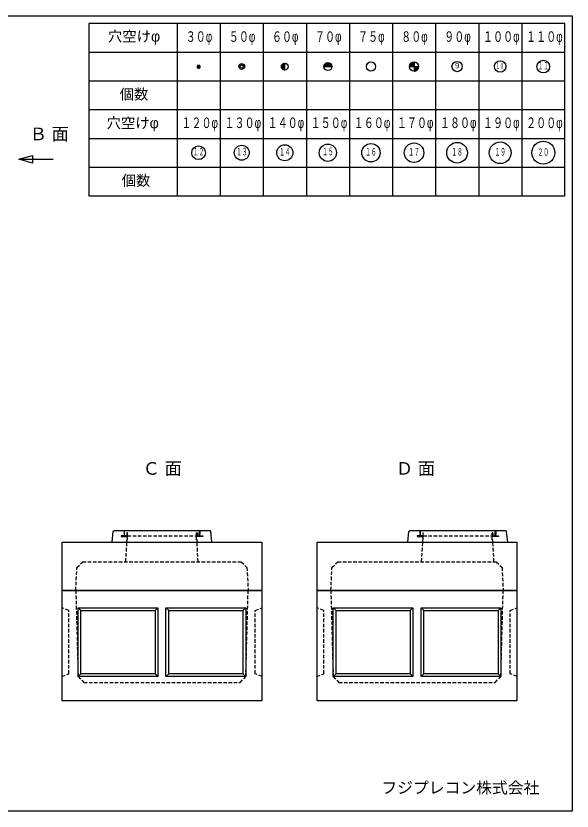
# Model space of a CAD drawing. Units: millimetres, scale not verified. Extents: x -4654 to 4706, y -3533 to 3388.
# Drawn here: x -136 to 4706, y -3533 to 3388 of the extents above; entities that cross this region are included whole.
import ezdxf
from ezdxf.enums import TextEntityAlignment as Align

# ---------------------------------------------------------------- set-up
doc = ezdxf.new("R2010")
doc.units = ezdxf.units.MM
doc.header["$LTSCALE"] = 25
doc.linetypes.add('DASHED1', pattern=[1.8, 1.2, -0.6])
doc.layers.add('0-0_レイヤ_1', color=7, linetype='Continuous')
doc.styles.add('HG丸ｺﾞｼｯｸM-PRO', font='')
doc.styles.add('ＭＳ ゴシック', font='')
doc.styles.get('HG丸ｺﾞｼｯｸM-PRO').set_extended_font_data('HG丸ｺﾞｼｯｸM-PRO')
doc.styles.get('ＭＳ ゴシック').set_extended_font_data('MS Gothic')

msp = doc.modelspace()

# ---------------------------------------------------------------- linework, layer by layer
at = {"layer": '0-0_レイヤ_1'}
for p, q in [((1267.58, 3321.69), (1267.58, 1821.69)), ((1642.58, 3321.69), (1642.58, 1821.69)), ((2017.58, 3321.69), (2017.58, 1821.69)), ((2392.58, 3321.69), (2392.58, 1821.69)), ((2767.58, 3321.69), (2767.58, 1821.69)), ((3142.58, 3321.69), (3142.58, 1821.69)), ((3517.58, 3321.69), (3517.58, 1821.69)), ((3892.58, 3321.69), (3892.58, 1821.69)), ((4267.58, 3321.69), (4267.58, 1821.69)), ((499.55, 3071.69), (1267.58, 3071.69)), ((1267.58, 3071.69), (4642.58, 3071.69)), ((2205.08, 2916.69), (2205.08, 2976.69)), ((2563.49, 2977.5), (2596.68, 2977.5)), ((2569.35, 2980), (2590.82, 2980)), ((3304.58, 2977.5), (3330.08, 2977.5)), ((3307.94, 2980), (3330.08, 2980)), ((3312.27, 2982.5), (3330.08, 2982.5)), ((3318.59, 2985), (3330.08, 2985)), ((3330.08, 2986.69), (3330.08, 2906.69)), ((1440.11, 2947.5), (1470.06, 2947.5)), ((1440.18, 2945), (1469.99, 2945)), ((1440.46, 2950), (1469.71, 2950)), ((1440.68, 2942.5), (1469.49, 2942.5)), ((1441.26, 2952.5), (1468.91, 2952.5)), ((1441.66, 2940), (1468.51, 2940)), ((1442.6, 2955), (1467.57, 2955)), ((1443.23, 2937.5), (1466.94, 2937.5)), ((1444.69, 2957.5), (1465.48, 2957.5)), ((1445.68, 2935), (1464.49, 2935)), ((1448.17, 2960), (1461.99, 2960)), ((1450.21, 2932.5), (1459.96, 2932.5)), ((2175.1, 2947.5), (2205.08, 2947.5)), ((2175.13, 2945), (2205.08, 2945)), ((2175.27, 2950), (2205.08, 2950)), ((2175.38, 2942.5), (2205.08, 2942.5)), ((2175.65, 2952.5), (2205.08, 2952.5)), ((2175.84, 2940), (2205.08, 2940)), ((2176.26, 2955), (2205.08, 2955)), ((2176.53, 2937.5), (2205.08, 2937.5)), ((2177.1, 2957.5), (2205.08, 2957.5)), ((2177.45, 2935), (2205.08, 2935)), ((2178.2, 2960), (2205.08, 2960)), ((2178.65, 2932.5), (2205.08, 2932.5)), ((2179.59, 2962.5), (2205.08, 2962.5)), ((2180.15, 2930), (2205.08, 2930)), ((2181.32, 2965), (2205.08, 2965)), ((2182.02, 2927.5), (2205.08, 2927.5)), ((2183.48, 2967.5), (2205.08, 2967.5)), ((2184.36, 2925), (2205.08, 2925)), ((2186.2, 2970), (2205.08, 2970)), ((2187.34, 2922.5), (2205.08, 2922.5)), ((2189.8, 2972.5), (2205.08, 2972.5)), ((2191.38, 2920), (2205.08, 2920)), ((2195.17, 2975), (2205.08, 2975)), ((2198.15, 2917.5), (2205.08, 2917.5)), ((2545.08, 2946.69), (2615.08, 2946.69)), ((2545.09, 2947.5), (2615.08, 2947.5)), ((2545.24, 2950), (2614.93, 2950)), ((2545.57, 2952.5), (2614.6, 2952.5)), ((2546.09, 2955), (2614.08, 2955)), ((2546.8, 2957.5), (2613.37, 2957.5)), ((2547.72, 2960), (2612.45, 2960)), ((2548.86, 2962.5), (2611.31, 2962.5)), ((2550.26, 2965), (2609.91, 2965)), ((2551.95, 2967.5), (2608.22, 2967.5)), ((2553.98, 2970), (2606.19, 2970)), ((2556.45, 2972.5), (2603.72, 2972.5)), ((2559.51, 2975), (2600.66, 2975)), ((3290.08, 2946.69), (3370.08, 2946.69)), ((3290.09, 2947.5), (3330.08, 2947.5)), ((3290.22, 2950), (3330.08, 2950)), ((3290.51, 2952.5), (3330.08, 2952.5)), ((3290.96, 2955), (3330.08, 2955)), ((3291.57, 2957.5), (3330.08, 2957.5)), ((3292.37, 2960), (3330.08, 2960)), ((3293.34, 2962.5), (3330.08, 2962.5)), ((3294.52, 2965), (3330.08, 2965)), ((3295.93, 2967.5), (3330.08, 2967.5)), ((3297.58, 2970), (3330.08, 2970)), ((3299.53, 2972.5), (3330.08, 2972.5)), ((3301.83, 2975), (3330.08, 2975)), ((3330.08, 2945), (3370.05, 2945)), ((3330.08, 2942.5), (3369.86, 2942.5)), ((3330.08, 2940), (3369.52, 2940)), ((3330.08, 2937.5), (3369.02, 2937.5)), ((3330.08, 2935), (3368.34, 2935)), ((3330.08, 2932.5), (3367.48, 2932.5)), ((3330.08, 2930), (3366.44, 2930)), ((3330.08, 2927.5), (3365.18, 2927.5)), ((3330.08, 2925), (3363.7, 2925)), ((3330.08, 2922.5), (3361.94, 2922.5)), ((3330.08, 2920), (3359.88, 2920)), ((3330.08, 2917.5), (3357.44, 2917.5)), ((3330.08, 2915), (3354.5, 2915)), ((3330.08, 2912.5), (3350.85, 2912.5)), ((3330.08, 2910), (3346.03, 2910)), ((3330.08, 2907.5), (3338.11, 2907.5)), ((499.55, 2821.69), (1267.58, 2821.69)), ((1267.58, 2821.69), (4642.58, 2821.69)), ((499.55, 2571.69), (1267.58, 2571.69)), ((1267.58, 2571.69), (4642.58, 2571.69)), ((499.55, 2321.69), (1267.58, 2321.69)), ((1267.58, 2321.69), (4642.58, 2321.69)), ((-110.66, 2139.69), (189.34, 2139.69)), ((499.55, 2071.69), (1267.58, 2071.69)), ((1267.58, 2071.69), (4642.58, 2071.69)), ((700.88, -1192.5), (710.88, -1100)), ((1553.38, -1092.5), (718.38, -1092.5)), ((805.88, -1095), (810.88, -1095)), ((805.88, -1097.5), (810.88, -1097.5)), ((805.88, -1100), (810.88, -1100)), ((805.88, -1102.5), (810.88, -1102.5)), ((805.88, -1105), (810.88, -1105)), ((1460.88, -1095), (1465.88, -1095)), ((1460.88, -1097.5), (1465.88, -1097.5)), ((1460.88, -1100), (1465.88, -1100)), ((1460.88, -1102.5), (1465.88, -1102.5)), ((1460.88, -1105), (1465.88, -1105)), ((3275.82, -1192.5), (3285.82, -1100)), ((4128.32, -1092.5), (3293.32, -1092.5)), ((3380.82, -1095), (3385.82, -1095)), ((3380.82, -1097.5), (3385.82, -1097.5)), ((3380.82, -1100), (3385.82, -1100)), ((3380.82, -1102.5), (3385.82, -1102.5)), ((3380.82, -1105), (3385.82, -1105)), ((4035.82, -1095), (4040.82, -1095)), ((4035.82, -1097.5), (4040.82, -1097.5)), ((4035.82, -1100), (4040.82, -1100)), ((4035.82, -1102.5), (4040.82, -1102.5)), ((4035.82, -1105), (4040.82, -1105)), ((780.88, -1140), (830.88, -1140)), ((780.88, -1142.5), (830.88, -1142.5)), ((805.88, -1107.5), (810.88, -1107.5)), ((805.88, -1110), (810.88, -1110)), ((805.88, -1112.5), (810.88, -1112.5)), ((805.88, -1115), (810.88, -1115)), ((805.88, -1117.5), (810.88, -1117.5)), ((805.88, -1120), (810.88, -1120)), ((805.88, -1122.5), (810.88, -1122.5)), ((805.88, -1125), (810.88, -1125)), ((805.88, -1127.5), (810.88, -1127.5)), ((805.88, -1130), (810.88, -1130)), ((805.88, -1132.5), (810.88, -1132.5)), ((805.88, -1135), (810.88, -1135)), ((805.88, -1137.5), (810.88, -1137.5)), ((830.88, -1112.5), (835.88, -1112.5)), ((830.88, -1115), (835.88, -1115)), ((830.88, -1117.5), (835.88, -1117.5)), ((830.88, -1120), (835.88, -1120)), ((830.88, -1122.5), (835.88, -1122.5)), ((830.88, -1125), (835.88, -1125)), ((830.88, -1127.5), (835.88, -1127.5)), ((830.88, -1130), (835.88, -1130)), ((830.88, -1132.5), (835.88, -1132.5)), ((830.88, -1135), (835.88, -1135)), ((830.88, -1137.5), (835.88, -1137.5)), ((830.88, -1140), (835.88, -1140)), ((830.88, -1142.5), (835.88, -1142.5)), ((1435.88, -1112.5), (1440.88, -1112.5)), ((1435.88, -1115), (1440.88, -1115)), ((1435.88, -1117.5), (1440.88, -1117.5)), ((1435.88, -1120), (1440.88, -1120)), ((1435.88, -1122.5), (1440.88, -1122.5)), ((1435.88, -1125), (1440.88, -1125)), ((1435.88, -1127.5), (1440.88, -1127.5)), ((1435.88, -1130), (1440.88, -1130)), ((1435.88, -1132.5), (1440.88, -1132.5)), ((1435.88, -1135), (1440.88, -1135)), ((1435.88, -1137.5), (1490.88, -1137.5)), ((1435.88, -1140), (1490.88, -1140)), ((1460.88, -1107.5), (1465.88, -1107.5)), ((1460.88, -1110), (1465.88, -1110)), ((1460.88, -1112.5), (1465.88, -1112.5)), ((1460.88, -1115), (1465.88, -1115)), ((1460.88, -1117.5), (1465.88, -1117.5)), ((1460.88, -1120), (1465.88, -1120)), ((1460.88, -1122.5), (1465.88, -1122.5)), ((1460.88, -1125), (1465.88, -1125)), ((1460.88, -1127.5), (1465.88, -1127.5)), ((1460.88, -1130), (1465.88, -1130)), ((1460.88, -1132.5), (1465.88, -1132.5)), ((1460.88, -1135), (1465.88, -1135)), ((3355.82, -1140), (3405.82, -1140)), ((3355.82, -1142.5), (3405.82, -1142.5)), ((3380.82, -1107.5), (3385.82, -1107.5)), ((3380.82, -1110), (3385.82, -1110)), ((3380.82, -1112.5), (3385.82, -1112.5)), ((3380.82, -1115), (3385.82, -1115)), ((3380.82, -1117.5), (3385.82, -1117.5)), ((3380.82, -1120), (3385.82, -1120)), ((3380.82, -1122.5), (3385.82, -1122.5)), ((3380.82, -1125), (3385.82, -1125)), ((3380.82, -1127.5), (3385.82, -1127.5)), ((3380.82, -1130), (3385.82, -1130)), ((3380.82, -1132.5), (3385.82, -1132.5)), ((3380.82, -1135), (3385.82, -1135)), ((3380.82, -1137.5), (3385.82, -1137.5)), ((3405.82, -1112.5), (3410.82, -1112.5)), ((3405.82, -1115), (3410.82, -1115)), ((3405.82, -1117.5), (3410.82, -1117.5)), ((3405.82, -1120), (3410.82, -1120)), ((3405.82, -1122.5), (3410.82, -1122.5)), ((3405.82, -1125), (3410.82, -1125)), ((3405.82, -1127.5), (3410.82, -1127.5)), ((3405.82, -1130), (3410.82, -1130)), ((3405.82, -1132.5), (3410.82, -1132.5)), ((3405.82, -1135), (3410.82, -1135)), ((3405.82, -1137.5), (3410.82, -1137.5)), ((3405.82, -1140), (3410.82, -1140)), ((3405.82, -1142.5), (3410.82, -1142.5)), ((4010.82, -1112.5), (4015.82, -1112.5)), ((4010.82, -1115), (4015.82, -1115)), ((4010.82, -1117.5), (4015.82, -1117.5)), ((4010.82, -1120), (4015.82, -1120)), ((4010.82, -1122.5), (4015.82, -1122.5)), ((4010.82, -1125), (4015.82, -1125)), ((4010.82, -1127.5), (4015.82, -1127.5)), ((4010.82, -1130), (4015.82, -1130)), ((4010.82, -1132.5), (4015.82, -1132.5)), ((4010.82, -1135), (4015.82, -1135)), ((4010.82, -1137.5), (4065.82, -1137.5)), ((4010.82, -1140), (4065.82, -1140)), ((4035.82, -1107.5), (4040.82, -1107.5)), ((4035.82, -1110), (4040.82, -1110)), ((4035.82, -1112.5), (4040.82, -1112.5)), ((4035.82, -1115), (4040.82, -1115)), ((4035.82, -1117.5), (4040.82, -1117.5)), ((4035.82, -1120), (4040.82, -1120)), ((4035.82, -1122.5), (4040.82, -1122.5)), ((4035.82, -1125), (4040.82, -1125)), ((4035.82, -1127.5), (4040.82, -1127.5)), ((4035.82, -1130), (4040.82, -1130)), ((4035.82, -1132.5), (4040.82, -1132.5)), ((4035.82, -1135), (4040.82, -1135)), ((265.88, -1192.5), (2005.88, -1192.5)), ((265.88, -1612.5), (265.88, -1192.5)), ((2005.88, -1192.5), (2005.88, -1612.5)), ((2485.88, -1192.5), (4225.88, -1192.5)), ((2485.88, -1612.5), (2485.88, -1192.5)), ((4225.88, -1192.5), (4225.88, -1612.5)), ((265.88, -1612.5), (2005.88, -1612.5)), ((2005.88, -1612.5), (265.88, -1612.5)), ((265.88, -1612.5), (2005.88, -1612.5)), ((265.88, -1612.5), (2005.88, -1612.5)), ((265.88, -2572.5), (265.88, -1612.5)), ((2005.88, -1612.5), (265.88, -1612.5)), ((2005.88, -1612.5), (2005.88, -2572.5)), ((2485.88, -1612.5), (4225.88, -1612.5)), ((4225.88, -1612.5), (2485.88, -1612.5)), ((2485.88, -1612.5), (4225.88, -1612.5)), ((2485.88, -1612.5), (4225.88, -1612.5)), ((2485.88, -2572.5), (2485.88, -1612.5)), ((4225.88, -1612.5), (2485.88, -1612.5)), ((4225.88, -1612.5), (4225.88, -2572.5)), ((405.88, -1762.5), (430.88, -1787.5)), ((405.88, -2362.5), (405.88, -1762.5)), ((405.88, -1762.5), (1100.88, -1762.5)), ((430.88, -1787.5), (1075.88, -1787.5)), ((1075.88, -1787.5), (1100.88, -1762.5)), ((1075.88, -1787.5), (1075.88, -2337.5)), ((1100.88, -1762.5), (1100.88, -2362.5)), ((1170.88, -1762.5), (1195.88, -1787.5)), ((1170.88, -2362.5), (1170.88, -1762.5)), ((1170.88, -1762.5), (1865.88, -1762.5)), ((1195.88, -2337.5), (1195.88, -1787.5)), ((1195.88, -1787.5), (1840.88, -1787.5)), ((1840.88, -1787.5), (1865.88, -1762.5)), ((1840.88, -1787.5), (1840.88, -2337.5)), ((1865.88, -1762.5), (1865.88, -2362.5)), ((2625.88, -1762.5), (2650.88, -1787.5)), ((2625.88, -2362.5), (2625.88, -1762.5)), ((2625.88, -1762.5), (3320.88, -1762.5)), ((2650.88, -1787.5), (3295.88, -1787.5)), ((3295.88, -1787.5), (3320.88, -1762.5)), ((3295.88, -1787.5), (3295.88, -2337.5)), ((3320.88, -1762.5), (3320.88, -2362.5)), ((3390.88, -1762.5), (3415.88, -1787.5)), ((3390.88, -2362.5), (3390.88, -1762.5)), ((3390.88, -1762.5), (4085.88, -1762.5)), ((3415.88, -2337.5), (3415.88, -1787.5)), ((3415.88, -1787.5), (4060.88, -1787.5)), ((4060.88, -1787.5), (4085.88, -1762.5)), ((4060.88, -1787.5), (4060.88, -2337.5)), ((4085.88, -1762.5), (4085.88, -2362.5)), ((1075.88, -2337.5), (430.88, -2337.5)), ((1100.88, -2362.5), (1075.88, -2337.5)), ((1170.88, -2362.5), (1195.88, -2337.5)), ((1840.88, -2337.5), (1195.88, -2337.5)), ((1865.88, -2362.5), (1840.88, -2337.5)), ((3295.88, -2337.5), (2650.88, -2337.5)), ((3320.88, -2362.5), (3295.88, -2337.5)), ((3390.88, -2362.5), (3415.88, -2337.5)), ((4060.88, -2337.5), (3415.88, -2337.5)), ((4085.88, -2362.5), (4060.88, -2337.5)), ((1100.88, -2362.5), (405.88, -2362.5)), ((1865.88, -2362.5), (1170.88, -2362.5)), ((3320.88, -2362.5), (2625.88, -2362.5)), ((4085.88, -2362.5), (3390.88, -2362.5)), ((2005.88, -2572.5), (265.88, -2572.5)), ((4225.88, -2572.5), (2485.88, -2572.5))]:
    msp.add_line(p, q, dxfattribs=at)
at = {"layer": '0-0_レイヤ_1', "linetype": 'DASHED1'}
for p, q in [((835.88, -1137.5), (1435.88, -1137.5)), ((3410.82, -1137.5), (4010.82, -1137.5)), ((820.82, -1362.5), (830.82, -1192.5)), ((1450.82, -1362.5), (1440.82, -1192.5)), ((3395.82, -1362.5), (3405.82, -1192.5)), ((4025.82, -1362.5), (4015.82, -1192.5)), ((395.88, -1412.5), (445.88, -1362.5)), ((445.88, -1362.5), (1825.88, -1362.5)), ((1825.88, -1362.5), (1875.88, -1412.5)), ((2615.88, -1412.5), (2665.88, -1362.5)), ((2665.88, -1362.5), (4045.88, -1362.5)), ((4045.88, -1362.5), (4095.88, -1412.5)), ((385.88, -1612.5), (395.88, -1412.5)), ((385.88, -1612.5), (395.88, -1412.5)), ((1875.88, -1412.5), (1885.88, -1612.5)), ((2605.88, -1612.5), (2615.88, -1412.5)), ((2605.88, -1612.5), (2615.88, -1412.5)), ((4095.88, -1412.5), (4105.88, -1612.5)), ((385.88, -1612.5), (405.88, -2362.5)), ((1865.88, -2362.5), (1885.88, -1612.5)), ((2605.88, -1612.5), (2625.88, -2362.5)), ((4085.88, -2362.5), (4105.88, -1612.5)), ((323.88, -1787.5), (265.88, -1762.5)), ((323.88, -2337.5), (323.88, -1787.5)), ((1947.88, -1787.5), (2005.88, -1762.5)), ((1947.88, -2337.5), (1947.88, -1787.5)), ((2543.88, -1787.5), (2485.88, -1762.5)), ((2543.88, -2337.5), (2543.88, -1787.5)), ((4167.88, -1787.5), (4225.88, -1762.5)), ((4167.88, -2337.5), (4167.88, -1787.5)), ((265.88, -2362.5), (323.88, -2337.5)), ((2005.88, -2362.5), (1947.88, -2337.5)), ((2485.88, -2362.5), (2543.88, -2337.5)), ((4225.88, -2362.5), (4167.88, -2337.5)), ((405.88, -2362.5), (455.88, -2412.5)), ((455.88, -2412.5), (1815.88, -2412.5)), ((1815.88, -2412.5), (1865.88, -2362.5)), ((2625.88, -2362.5), (2675.88, -2412.5)), ((2675.88, -2412.5), (4035.88, -2412.5)), ((4035.88, -2412.5), (4085.88, -2362.5))]:
    msp.add_line(p, q, dxfattribs=at)
at = {"layer": '0-0_レイヤ_1'}
for points in [[(-4654.12, 3387.5), (4705.88, 3387.5), (4705.88, -3532.82), (-4654.12, -3532.82)], [(1267.58, 3321.69), (499.55, 3321.69), (499.55, 1821.69), (1267.58, 1821.69)], [(1267.58, 1821.69), (4642.58, 1821.69), (4642.58, 3321.69), (1267.58, 3321.69)], [(700.88, -1192.5), (1570.88, -1192.5), (1560.88, -1100)], [(710.88, -1100), (712.89, -1094.68), (718.38, -1092.5)], [(810.88, -1137.5), (810.88, -1092.5), (805.88, -1092.5), (805.88, -1137.5)], [(1560.88, -1100), (1558.43, -1094.35), (1553.38, -1092.5)], [(3275.82, -1192.5), (4145.82, -1192.5), (4135.82, -1100)], [(3285.82, -1100), (3287.83, -1094.68), (3293.32, -1092.5)], [(3385.82, -1137.5), (3385.82, -1092.5), (3380.82, -1092.5), (3380.82, -1137.5)], [(4135.82, -1100), (4133.36, -1094.35), (4128.32, -1092.5)], [(830.88, -1137.5), (780.88, -1137.5), (780.88, -1142.5), (830.88, -1142.5)], [(3405.82, -1137.5), (3355.82, -1137.5), (3355.82, -1142.5), (3405.82, -1142.5)], [(2005.88, -1612.5), (265.88, -1612.5), (265.88, -1192.5)], [(4225.88, -1612.5), (2485.88, -1612.5), (2485.88, -1192.5)], [(405.88, -2362.5), (430.88, -2337.5), (430.88, -1787.5)], [(2625.88, -2362.5), (2650.88, -2337.5), (2650.88, -1787.5)]]:
    msp.add_lwpolyline(points, dxfattribs=at)
for points in [[(-110.66, 2139.69), (10.08, 2172.04), (10.08, 2107.34)], [(1460.88, -1137.5), (1465.88, -1137.5), (1465.88, -1092.5), (1460.88, -1092.5)], [(4035.82, -1137.5), (4040.82, -1137.5), (4040.82, -1092.5), (4035.82, -1092.5)], [(835.88, -1142.5), (835.88, -1112.5), (830.88, -1112.5), (830.88, -1142.5)], [(1435.88, -1137.5), (1440.88, -1137.5), (1440.88, -1112.5), (1435.88, -1112.5)], [(1435.88, -1137.5), (1490.88, -1137.5), (1490.88, -1142.5), (1435.88, -1142.5)], [(3410.82, -1142.5), (3410.82, -1112.5), (3405.82, -1112.5), (3405.82, -1142.5)], [(4010.82, -1137.5), (4015.82, -1137.5), (4015.82, -1112.5), (4010.82, -1112.5)], [(4010.82, -1137.5), (4065.82, -1137.5), (4065.82, -1142.5), (4010.82, -1142.5)]]:
    msp.add_lwpolyline(points, close=True, dxfattribs=at)
at = {"layer": '0-0_レイヤ_1', "linetype": 'DASHED1'}
for points in [[(830.88, -1192.5), (830.88, -1172.5), (835.88, -1172.5), (835.88, -1112.5), (830.88, -1112.5), (830.88, -1137.5), (810.88, -1137.5), (810.88, -1092.5), (805.88, -1092.5), (805.88, -1137.5), (780.88, -1137.5), (780.88, -1142.5), (835.88, -1142.5)], [(1440.88, -1192.5), (1440.88, -1172.5), (1435.88, -1172.5), (1435.88, -1112.5), (1440.88, -1112.5), (1440.88, -1137.5), (1460.88, -1137.5), (1460.88, -1092.5), (1465.88, -1092.5), (1465.88, -1137.5), (1490.88, -1137.5), (1490.88, -1142.5), (1435.88, -1142.5)], [(3405.82, -1192.5), (3405.82, -1172.5), (3410.82, -1172.5), (3410.82, -1112.5), (3405.82, -1112.5), (3405.82, -1137.5), (3385.82, -1137.5), (3385.82, -1092.5), (3380.82, -1092.5), (3380.82, -1137.5), (3355.82, -1137.5), (3355.82, -1142.5), (3410.82, -1142.5)], [(4015.82, -1192.5), (4015.82, -1172.5), (4010.82, -1172.5), (4010.82, -1112.5), (4015.82, -1112.5), (4015.82, -1137.5), (4035.82, -1137.5), (4035.82, -1092.5), (4040.82, -1092.5), (4040.82, -1137.5), (4065.82, -1137.5), (4065.82, -1142.5), (4010.82, -1142.5)]]:
    msp.add_lwpolyline(points, dxfattribs=at)
at = {"layer": '0-0_レイヤ_1'}
for centre, radius in [((2205.08, 2946.69), 30), ((2580.08, 2946.69), 35), ((2955.08, 2946.69), 40), ((3330.08, 2946.69), 40), ((3705.08, 2946.69), 45), ((4080.08, 2946.69), 50), ((4455.08, 2946.69), 55), ((1830.08, 2946.69), 25), ((1830.08, 2946.69), 15), ((3705.08, 2196.69), 90), ((4080.08, 2196.69), 95), ((4455.08, 2196.69), 100), ((1455.08, 2196.69), 60), ((1830.08, 2196.69), 65), ((2205.08, 2196.69), 70), ((2580.08, 2196.69), 75), ((2955.08, 2196.69), 80), ((3330.08, 2196.69), 85)]:
    msp.add_circle(centre, radius, dxfattribs=at)

# ---------------------------------------------------------------- texts
for s, height, style, p in [('穴空けφ', 91.64, 'HG丸ｺﾞｼｯｸM-PRO', (665.49, 3136.45)), ('９', 44.9, 'HG丸ｺﾞｼｯｸM-PRO', (3674.37, 2917.99)), ('個数', 91.64, 'HG丸ｺﾞｼｯｸM-PRO', (767.39, 2632.79)), ('穴空けφ', 91.64, 'HG丸ｺﾞｼｯｸM-PRO', (653.85, 2382.41)), ('Ｂ 面', 110, 'HG丸ｺﾞｼｯｸM-PRO', (-15.35, 2272.46)), ('個数', 91.64, 'HG丸ｺﾞｼｯｸM-PRO', (784.86, 1881.66)), ('Ｃ 面', 110, 'HG丸ｺﾞｼｯｸM-PRO', (967.85, -638.96)), ('Ｄ 面', 110, 'HG丸ｺﾞｼｯｸM-PRO', (3171.73, -638.96)), ('フジプレコン株式会社', 100.8, 'ＭＳ ゴシック', (3045.65, -3410.03))]:
    msp.add_text(s, height=height, dxfattribs=dict(at, style=style)).set_placement(p, align=Align.BOTTOM_LEFT)
at = {"layer": '0-0_レイヤ_1', "style": 'HG丸ｺﾞｼｯｸM-PRO'}
for s, height, width, p in [('３０φ', 91.64, 0.7, (1342.58, 3134.19)), ('５０φ', 91.64, 0.7, (1717.58, 3134.19)), ('６０φ', 91.64, 0.7, (2092.58, 3134.19)), ('７０φ', 91.64, 0.7, (2467.58, 3134.19)), ('７５φ', 91.64, 0.7, (2842.58, 3134.19)), ('８０φ', 91.64, 0.7, (3217.58, 3134.19)), ('９０φ', 91.64, 0.7, (3592.58, 3134.19)), ('１００φ', 91.64, 0.7, (3930.08, 3134.19)), ('１１０φ', 91.64, 0.7, (4305.08, 3134.19)), ('１１', 64.15, 0.55, (4405.29, 2903.47)), ('１０', 44.9, 0.55, (4042.64, 2914.89)), ('１２０φ', 91.64, 0.7, (1305.08, 2384.19)), ('１３０φ', 91.64, 0.7, (1680.08, 2384.19)), ('１４０φ', 91.64, 0.7, (2055.08, 2384.19)), ('１５０φ', 91.64, 0.7, (2430.08, 2384.19)), ('１７０φ', 91.64, 0.7, (3180.08, 2384.19)), ('１８０φ', 91.64, 0.7, (3555.08, 2384.19)), ('１９０φ', 91.64, 0.7, (3930.08, 2384.19)), ('２００φ', 91.64, 0.7, (4305.08, 2384.19)), ('１２', 64.15, 0.55, (1404.6, 2154.37)), ('１３', 64.15, 0.55, (1781.6, 2154.01)), ('１４', 64.15, 0.55, (2155.78, 2153.36)), ('１５', 64.15, 0.55, (2530.99, 2155.4)), ('１６', 64.15, 0.55, (2905.41, 2153.15)), ('１７', 64.15, 0.55, (3280.91, 2152.43)), ('１８', 64.15, 0.55, (3655.63, 2152.43)), ('１９', 64.15, 0.55, (4030.69, 2152.37)), ('２０', 64.15, 0.55, (4405.46, 2150.8))]:
    msp.add_text(s, height=height, dxfattribs=dict(at, width=width)).set_placement(p, align=Align.BOTTOM_LEFT)
at = {"layer": '0-0_レイヤ_1', "style": 'HG丸ｺﾞｼｯｸM-PRO', "width": 0.7}
msp.add_text('１６０φ', height=91.64, rotation=0.001, dxfattribs=at).set_placement((2805.08, 2384.19), align=Align.BOTTOM_LEFT)

doc.saveas('drawing.dxf')
